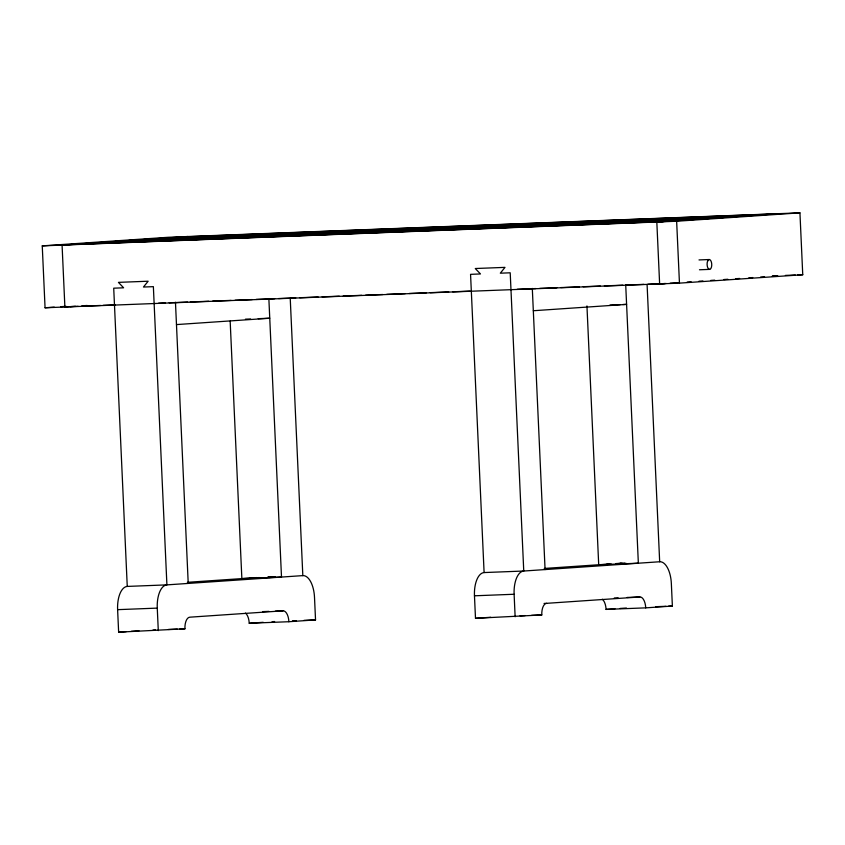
<?xml version="1.0" encoding="UTF-8"?>
<svg xmlns="http://www.w3.org/2000/svg" width="845" height="845" viewBox="0 0 845 845"><rect width="100%" height="100%" fill="white"/><g stroke="black" fill="none" stroke-linecap="round" stroke-linejoin="round"><path stroke-width="1.27" d="M42.25 245.874L168.208 237.287L799.94 212.845L802.75 274.741L679.454 283.138L45.06 307.77L42.25 245.874L676.644 221.242L799.94 212.845M188.034 236.515L62.076 245.103L64.885 306.999L75.385 306.281M780.115 213.605L656.818 222.013L659.628 283.909L666.187 283.466M45.06 307.77L54.249 307.147M60.808 306.693L66.058 306.334M81.944 305.837L87.193 305.478M670.127 283.191L677.996 282.663M687.175 282.029L691.115 281.765M698.984 281.227L702.913 280.962M710.782 280.424L714.722 280.16M723.901 279.526L727.841 279.262M735.71 278.723L739.639 278.459M748.818 277.825L752.758 277.561M760.627 277.023L764.567 276.759M772.436 276.22L777.675 275.861M176.478 324.586L269.756 318.227L258.243 318.671M533.322 310.738L626.599 304.38L622.765 304.527M187.379 582.321L256.901 577.579M249.476 578.234L259.32 577.557M259.394 577.843L261.855 577.684M268.002 577.262L275.385 576.755L267.95 577.04M269.301 577.462L275.449 577.04M302.827 575.614L166.909 584.877L127.257 586.419A22.53 10.679 87.8 0 0 117.613 609.657L118.638 632.155L184.939 628.807A11.27 5.345 87.8 0 1 189.755 617.188L283.043 610.829A11.27 5.345 87.8 0 1 288.884 621.719L315.534 619.903L314.509 597.394A22.53 10.679 87.8 0 0 302.827 575.614L290.236 298.412M544.222 568.463L609.572 564.016M616.1 563.562L624.793 563.192M606.33 564.375L611.241 564.048M616.163 563.71L622.311 563.288M616.237 563.995L626.082 563.319M659.67 561.756L523.752 571.03L484.1 572.561A22.53 10.679 87.8 0 0 474.467 595.799L475.492 618.308L541.793 614.949A11.27 5.345 87.8 0 1 546.609 603.33L639.887 596.971A11.27 5.345 87.8 0 1 645.728 607.861L672.377 606.045L671.352 583.536A22.53 10.679 87.8 0 0 659.67 561.756L647.09 284.554M118.638 632.155L126.254 631.637M131.334 631.299L138.95 630.771M245.472 613.09A11.27 5.345 87.8 0 1 249.233 623.261L263.186 622.311M272.069 621.698L274.614 621.529M475.492 618.308L490.713 617.272M602.316 599.232A11.27 5.345 87.8 0 1 606.076 609.403L614.959 608.801M620.04 608.453L626.388 608.02M180.038 237.065L774.78 213.975M148.72 239.198L743.473 216.109M142.066 239.653L736.808 216.563M135.401 240.107L730.143 217.017M128.736 240.561L723.478 217.471M122.071 241.015L716.813 217.925M115.406 241.469L710.159 218.38M108.751 241.923L703.494 218.834M102.087 242.378L696.829 219.288M95.422 242.832L690.164 219.742M88.757 243.286L683.499 220.196M82.092 243.74L676.845 220.651M75.437 244.194L670.18 221.105M67.442 244.733L663.515 221.559M699.016 259.933L709.198 259.531M699.459 269.777L709.642 269.375M785.406 275.407L795.314 275.026M797.796 274.931L802.75 274.741M772.33 276.072L777.59 275.871M70.251 306.629L78.162 306.323M82.113 306.175L100.576 305.457M103.217 305.351L115.089 304.897M158.606 303.207L165.197 302.943M169.158 302.795L187.611 302.077M190.252 301.971L208.715 301.253M212.676 301.105L231.129 300.387M235.09 300.239L252.232 299.574M256.193 299.415L274.657 298.697M278.607 298.549L295.75 297.884M299.711 297.725L318.174 297.007M322.125 296.859L339.267 296.194M343.228 296.035L361.692 295.317M365.642 295.169L382.785 294.504M386.746 294.345L405.209 293.627M409.16 293.479L426.303 292.814M430.263 292.655L448.727 291.937M452.677 291.789L469.82 291.124M517.298 289.275L535.762 288.557M539.712 288.409L556.855 287.744M560.816 287.585L579.279 286.877M583.23 286.719L600.372 286.054M604.333 285.895L622.797 285.188M626.747 285.029L643.89 284.364M647.851 284.216L664.994 283.55M245.451 319.167L250.564 318.977M609.974 305.024L620.209 304.622M117.613 609.657L157.265 608.115A22.53 10.679 87.8 0 1 166.909 584.877L153.367 286.656L143.449 287.036L148.15 281.216L118.416 282.367L123.623 287.807L113.716 288.187L127.257 586.419M474.467 595.799L514.119 594.257A22.53 10.679 87.8 0 1 523.752 571.03L510.211 272.798L500.303 273.188L505.004 267.369L475.26 268.52L480.478 273.949L470.559 274.34L484.1 572.561M262.573 611.622L268.974 611.379M275.364 611.125L283.043 610.829M614.304 597.964L618.139 597.816M627.096 597.468L639.887 596.971M544.053 603.436L546.609 603.33M292.507 620.8L296.341 620.642M304.02 620.346L315.534 619.903M655.752 606.689L665.987 606.298M668.543 606.192L672.377 606.045M249.233 623.261L288.884 621.719M606.076 609.403L645.728 607.861M152.966 630.043L155.522 629.947M168.313 629.451L177.27 629.102M179.827 629.007L184.939 628.807M520.045 615.794L525.157 615.593M531.558 615.35L541.793 614.949M676.644 221.242L679.454 283.138M625.701 284.68L638.355 563.214L598.704 564.756L586.948 305.943M532.308 288.42L545.078 569.572M514.119 594.257L515.133 616.765M268.858 298.538L281.501 577.072L241.86 578.603L230.167 321.111M175.464 302.267L188.224 583.43M157.265 608.115L158.29 630.623M620.029 563.298A22.53 10.679 87.8 0 1 621.424 563.393M707.614 261.084A4.933 2.334 87.8 0 0 709.039 269.249A4.933 2.334 87.8 0 0 711.617 263.027A4.933 2.334 87.8 0 0 707.614 261.084"/></g></svg>
